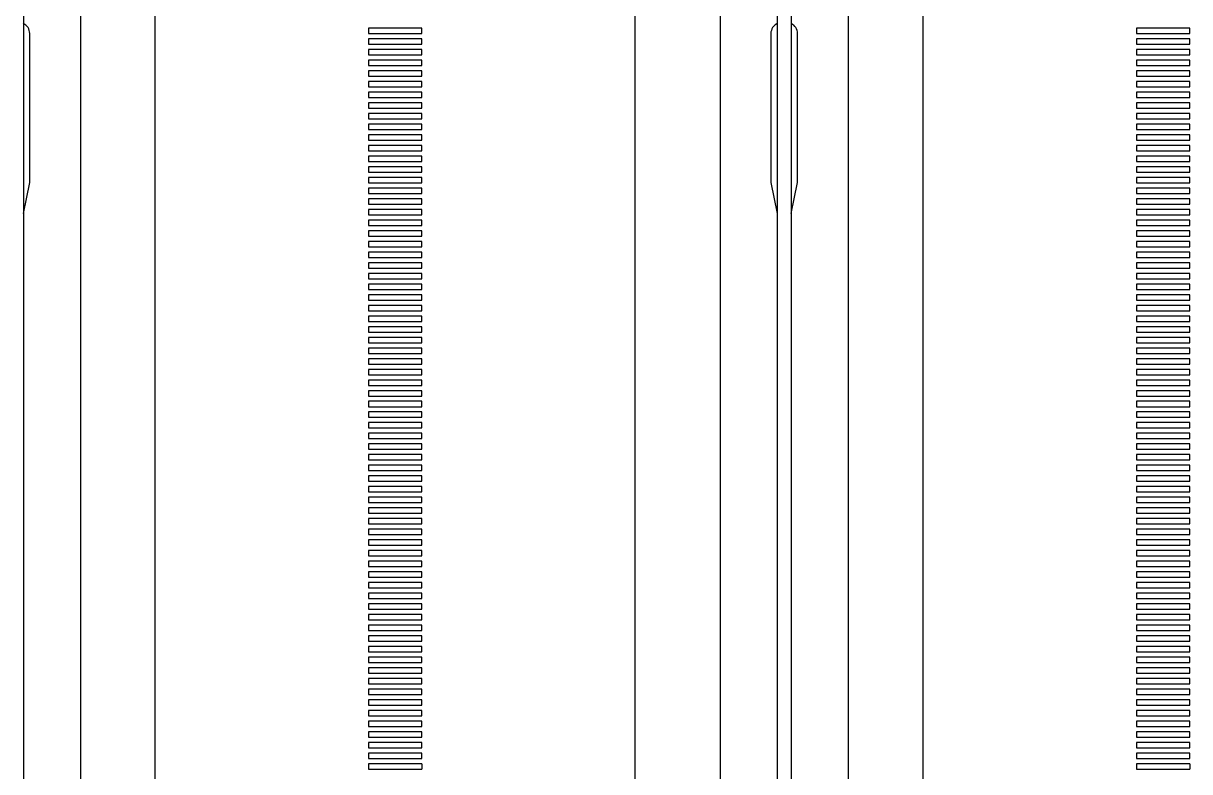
# Paper-space layout 'D' of a CAD drawing. Header units: inches. Extents: x 0 to 136, y 0 to 88.
# Drawn here: x 31.85 to 37.59, y 61.07 to 64.76 of the extents above; entities that cross this region are included whole.
import ezdxf

# ---------------------------------------------------------------- set-up
doc = ezdxf.new("R2010")
doc.units = ezdxf.units.IN
doc.header["$LTSCALE"] = 4
doc.header["$MEASUREMENT"] = 0

psp = doc.layouts.new('D')

# ---------------------------------------------------------------- linework, layer by layer
at = {"color": 7, "linetype": 'Continuous', "lineweight": 25}
for p, q in [((31.8497, 79.1984), (31.8497, 49.0147)), ((35.5614, 79.1984), (35.5614, 49.0147)), ((35.6292, 79.1984), (35.6292, 49.0147)), ((35.2816, 49.6971), (35.2816, 79.1459)), ((32.132, 49.6971), (32.132, 76.0511)), ((32.4994, 48.6199), (32.4994, 76.0247)), ((35.9115, 49.6971), (35.9115, 76.0511)), ((36.279, 48.6199), (36.279, 76.0247)), ((34.8616, 48.6199), (34.8616, 76.0048)), ((31.8814, 63.9753), (31.8814, 64.7102)), ((33.8118, 64.7353), (33.5493, 64.7353)), ((33.5493, 64.7353), (33.5493, 64.7091)), ((33.8118, 64.7353), (33.5493, 64.7353)), ((33.5493, 64.7091), (33.8118, 64.7091)), ((33.8118, 64.7091), (33.8118, 64.7353)), ((35.5297, 64.7102), (35.5297, 63.9753)), ((35.6609, 63.9753), (35.6609, 64.7102)), ((37.5913, 64.7353), (37.3288, 64.7353)), ((37.3288, 64.7353), (37.3288, 64.7091)), ((37.5913, 64.7353), (37.3288, 64.7353)), ((37.3288, 64.7091), (37.5913, 64.7091)), ((37.5913, 64.7091), (37.5913, 64.7353)), ((33.8118, 64.6828), (33.5493, 64.6828)), ((33.5493, 64.6828), (33.5493, 64.6566)), ((33.8118, 64.6828), (33.5493, 64.6828)), ((33.5493, 64.6566), (33.8118, 64.6566)), ((33.8118, 64.6566), (33.8118, 64.6828)), ((37.5913, 64.6828), (37.3288, 64.6828)), ((37.3288, 64.6828), (37.3288, 64.6566)), ((37.5913, 64.6828), (37.3288, 64.6828)), ((37.3288, 64.6566), (37.5913, 64.6566)), ((37.5913, 64.6566), (37.5913, 64.6828)), ((33.8118, 64.6304), (33.5493, 64.6304)), ((33.5493, 64.6304), (33.5493, 64.6041)), ((33.8118, 64.6304), (33.5493, 64.6304)), ((33.5493, 64.6041), (33.8118, 64.6041)), ((33.8118, 64.6041), (33.8118, 64.6304)), ((37.5913, 64.6304), (37.3288, 64.6304)), ((37.3288, 64.6304), (37.3288, 64.6041)), ((37.5913, 64.6304), (37.3288, 64.6304)), ((37.3288, 64.6041), (37.5913, 64.6041)), ((37.5913, 64.6041), (37.5913, 64.6304)), ((33.8118, 64.5779), (33.5493, 64.5779)), ((33.5493, 64.5779), (33.5493, 64.5516)), ((33.8118, 64.5779), (33.5493, 64.5779)), ((33.5493, 64.5516), (33.8118, 64.5516)), ((33.8118, 64.5516), (33.8118, 64.5779)), ((37.5913, 64.5779), (37.3288, 64.5779)), ((37.3288, 64.5779), (37.3288, 64.5516)), ((37.5913, 64.5779), (37.3288, 64.5779)), ((37.3288, 64.5516), (37.5913, 64.5516)), ((37.5913, 64.5516), (37.5913, 64.5779)), ((33.8118, 64.5254), (33.5493, 64.5254)), ((33.5493, 64.5254), (33.5493, 64.4991)), ((33.8118, 64.5254), (33.5493, 64.5254)), ((33.5493, 64.4991), (33.8118, 64.4991)), ((33.8118, 64.4991), (33.8118, 64.5254)), ((37.5913, 64.5254), (37.3288, 64.5254)), ((37.3288, 64.5254), (37.3288, 64.4991)), ((37.5913, 64.5254), (37.3288, 64.5254)), ((37.3288, 64.4991), (37.5913, 64.4991)), ((37.5913, 64.4991), (37.5913, 64.5254)), ((33.8118, 64.4729), (33.5493, 64.4729)), ((33.5493, 64.4729), (33.5493, 64.4466)), ((33.8118, 64.4729), (33.5493, 64.4729)), ((33.5493, 64.4466), (33.8118, 64.4466)), ((33.8118, 64.4466), (33.8118, 64.4729)), ((37.5913, 64.4729), (37.3288, 64.4729)), ((37.3288, 64.4729), (37.3288, 64.4466)), ((37.5913, 64.4729), (37.3288, 64.4729)), ((37.3288, 64.4466), (37.5913, 64.4466)), ((37.5913, 64.4466), (37.5913, 64.4729)), ((33.8118, 64.4204), (33.5493, 64.4204)), ((33.5493, 64.4204), (33.5493, 64.3941)), ((33.8118, 64.4204), (33.5493, 64.4204)), ((33.5493, 64.3941), (33.8118, 64.3941)), ((33.8118, 64.3679), (33.5493, 64.3679)), ((33.5493, 64.3679), (33.5493, 64.3416)), ((33.8118, 64.3679), (33.5493, 64.3679)), ((33.8118, 64.3941), (33.8118, 64.4204)), ((33.8118, 64.3416), (33.8118, 64.3679)), ((37.5913, 64.4204), (37.3288, 64.4204)), ((37.3288, 64.4204), (37.3288, 64.3941)), ((37.5913, 64.4204), (37.3288, 64.4204)), ((37.3288, 64.3941), (37.5913, 64.3941)), ((37.5913, 64.3679), (37.3288, 64.3679)), ((37.3288, 64.3679), (37.3288, 64.3416)), ((37.5913, 64.3679), (37.3288, 64.3679)), ((37.5913, 64.3941), (37.5913, 64.4204)), ((37.5913, 64.3416), (37.5913, 64.3679)), ((33.5493, 64.3416), (33.8118, 64.3416)), ((33.8118, 64.3154), (33.5493, 64.3154)), ((33.5493, 64.3154), (33.5493, 64.2891)), ((33.8118, 64.3154), (33.5493, 64.3154)), ((33.8118, 64.2891), (33.8118, 64.3154)), ((37.3288, 64.3416), (37.5913, 64.3416)), ((37.5913, 64.3154), (37.3288, 64.3154)), ((37.3288, 64.3154), (37.3288, 64.2891)), ((37.5913, 64.3154), (37.3288, 64.3154)), ((37.5913, 64.2891), (37.5913, 64.3154)), ((33.5493, 64.2891), (33.8118, 64.2891)), ((33.8118, 64.2629), (33.5493, 64.2629)), ((33.5493, 64.2629), (33.5493, 64.2367)), ((33.8118, 64.2629), (33.5493, 64.2629)), ((33.8118, 64.2367), (33.8118, 64.2629)), ((37.3288, 64.2891), (37.5913, 64.2891)), ((37.5913, 64.2629), (37.3288, 64.2629)), ((37.3288, 64.2629), (37.3288, 64.2367)), ((37.5913, 64.2629), (37.3288, 64.2629)), ((37.5913, 64.2367), (37.5913, 64.2629)), ((33.5493, 64.2367), (33.8118, 64.2367)), ((33.8118, 64.2104), (33.5493, 64.2104)), ((33.5493, 64.2104), (33.5493, 64.1842)), ((33.8118, 64.2104), (33.5493, 64.2104)), ((33.8118, 64.1842), (33.8118, 64.2104)), ((37.3288, 64.2367), (37.5913, 64.2367)), ((37.5913, 64.2104), (37.3288, 64.2104)), ((37.3288, 64.2104), (37.3288, 64.1842)), ((37.5913, 64.2104), (37.3288, 64.2104)), ((37.5913, 64.1842), (37.5913, 64.2104)), ((33.5493, 64.1842), (33.8118, 64.1842)), ((33.8118, 64.1579), (33.5493, 64.1579)), ((33.5493, 64.1579), (33.5493, 64.1317)), ((33.8118, 64.1579), (33.5493, 64.1579)), ((33.8118, 64.1317), (33.8118, 64.1579)), ((37.3288, 64.1842), (37.5913, 64.1842)), ((37.5913, 64.1579), (37.3288, 64.1579)), ((37.3288, 64.1579), (37.3288, 64.1317)), ((37.5913, 64.1579), (37.3288, 64.1579)), ((37.5913, 64.1317), (37.5913, 64.1579)), ((33.5493, 64.1317), (33.8118, 64.1317)), ((33.8118, 64.1054), (33.5493, 64.1054)), ((33.5493, 64.1054), (33.5493, 64.0792)), ((33.8118, 64.1054), (33.5493, 64.1054)), ((33.5493, 64.0792), (33.8118, 64.0792)), ((33.8118, 64.0792), (33.8118, 64.1054)), ((37.3288, 64.1317), (37.5913, 64.1317)), ((37.5913, 64.1054), (37.3288, 64.1054)), ((37.3288, 64.1054), (37.3288, 64.0792)), ((37.5913, 64.1054), (37.3288, 64.1054)), ((37.3288, 64.0792), (37.5913, 64.0792)), ((37.5913, 64.0792), (37.5913, 64.1054)), ((33.8118, 64.0529), (33.5493, 64.0529)), ((33.5493, 64.0529), (33.5493, 64.0267)), ((33.8118, 64.0529), (33.5493, 64.0529)), ((33.5493, 64.0267), (33.8118, 64.0267)), ((33.8118, 64.0267), (33.8118, 64.0529)), ((37.5913, 64.0529), (37.3288, 64.0529)), ((37.3288, 64.0529), (37.3288, 64.0267)), ((37.5913, 64.0529), (37.3288, 64.0529)), ((37.3288, 64.0267), (37.5913, 64.0267)), ((37.5913, 64.0267), (37.5913, 64.0529)), ((31.8497, 63.823), (31.8814, 63.9753)), ((33.8118, 64.0004), (33.5493, 64.0004)), ((33.5493, 64.0004), (33.5493, 63.9742)), ((33.8118, 64.0004), (33.5493, 64.0004)), ((33.5493, 63.9742), (33.8118, 63.9742)), ((33.8118, 63.9742), (33.8118, 64.0004)), ((35.5297, 63.9753), (35.5614, 63.823)), ((35.6292, 63.823), (35.6609, 63.9753)), ((37.5913, 64.0004), (37.3288, 64.0004)), ((37.3288, 64.0004), (37.3288, 63.9742)), ((37.5913, 64.0004), (37.3288, 64.0004)), ((37.3288, 63.9742), (37.5913, 63.9742)), ((37.5913, 63.9742), (37.5913, 64.0004)), ((33.8118, 63.9479), (33.5493, 63.9479)), ((33.5493, 63.9479), (33.5493, 63.9217)), ((33.8118, 63.9479), (33.5493, 63.9479)), ((33.5493, 63.9217), (33.8118, 63.9217)), ((33.8118, 63.9217), (33.8118, 63.9479)), ((37.5913, 63.9479), (37.3288, 63.9479)), ((37.3288, 63.9479), (37.3288, 63.9217)), ((37.5913, 63.9479), (37.3288, 63.9479)), ((37.3288, 63.9217), (37.5913, 63.9217)), ((37.5913, 63.9217), (37.5913, 63.9479)), ((33.8118, 63.8954), (33.5493, 63.8954)), ((33.5493, 63.8954), (33.5493, 63.8692)), ((33.8118, 63.8954), (33.5493, 63.8954)), ((33.5493, 63.8692), (33.8118, 63.8692)), ((33.8118, 63.8692), (33.8118, 63.8954)), ((37.5913, 63.8954), (37.3288, 63.8954)), ((37.3288, 63.8954), (37.3288, 63.8692)), ((37.5913, 63.8954), (37.3288, 63.8954)), ((37.3288, 63.8692), (37.5913, 63.8692)), ((37.5913, 63.8692), (37.5913, 63.8954)), ((33.8118, 63.843), (33.5493, 63.843)), ((33.5493, 63.843), (33.5493, 63.8167)), ((33.8118, 63.843), (33.5493, 63.843)), ((33.5493, 63.8167), (33.8118, 63.8167)), ((33.8118, 63.7905), (33.5493, 63.7905)), ((33.5493, 63.7905), (33.5493, 63.7642)), ((33.8118, 63.7905), (33.5493, 63.7905)), ((33.8118, 63.8167), (33.8118, 63.843)), ((33.8118, 63.7642), (33.8118, 63.7905)), ((37.5913, 63.843), (37.3288, 63.843)), ((37.3288, 63.843), (37.3288, 63.8167)), ((37.5913, 63.843), (37.3288, 63.843)), ((37.3288, 63.8167), (37.5913, 63.8167)), ((37.5913, 63.7905), (37.3288, 63.7905)), ((37.3288, 63.7905), (37.3288, 63.7642)), ((37.5913, 63.7905), (37.3288, 63.7905)), ((37.5913, 63.8167), (37.5913, 63.843)), ((37.5913, 63.7642), (37.5913, 63.7905)), ((33.5493, 63.7642), (33.8118, 63.7642)), ((33.8118, 63.738), (33.5493, 63.738)), ((33.5493, 63.738), (33.5493, 63.7117)), ((33.8118, 63.738), (33.5493, 63.738)), ((33.8118, 63.7117), (33.8118, 63.738)), ((37.3288, 63.7642), (37.5913, 63.7642)), ((37.5913, 63.738), (37.3288, 63.738)), ((37.3288, 63.738), (37.3288, 63.7117)), ((37.5913, 63.738), (37.3288, 63.738)), ((37.5913, 63.7117), (37.5913, 63.738)), ((33.5493, 63.7117), (33.8118, 63.7117)), ((33.8118, 63.6855), (33.5493, 63.6855)), ((33.5493, 63.6855), (33.5493, 63.6592)), ((33.8118, 63.6855), (33.5493, 63.6855)), ((33.8118, 63.6592), (33.8118, 63.6855)), ((37.3288, 63.7117), (37.5913, 63.7117)), ((37.5913, 63.6855), (37.3288, 63.6855)), ((37.3288, 63.6855), (37.3288, 63.6592)), ((37.5913, 63.6855), (37.3288, 63.6855)), ((37.5913, 63.6592), (37.5913, 63.6855)), ((33.5493, 63.6592), (33.8118, 63.6592)), ((33.8118, 63.633), (33.5493, 63.633)), ((33.5493, 63.633), (33.5493, 63.6067)), ((33.8118, 63.633), (33.5493, 63.633)), ((33.8118, 63.6067), (33.8118, 63.633)), ((37.3288, 63.6592), (37.5913, 63.6592)), ((37.5913, 63.633), (37.3288, 63.633)), ((37.3288, 63.633), (37.3288, 63.6067)), ((37.5913, 63.633), (37.3288, 63.633)), ((37.5913, 63.6067), (37.5913, 63.633)), ((33.5493, 63.6067), (33.8118, 63.6067)), ((33.8118, 63.5805), (33.5493, 63.5805)), ((33.5493, 63.5805), (33.5493, 63.5542)), ((33.8118, 63.5805), (33.5493, 63.5805)), ((33.8118, 63.5542), (33.8118, 63.5805)), ((37.3288, 63.6067), (37.5913, 63.6067)), ((37.5913, 63.5805), (37.3288, 63.5805)), ((37.3288, 63.5805), (37.3288, 63.5542)), ((37.5913, 63.5805), (37.3288, 63.5805)), ((37.5913, 63.5542), (37.5913, 63.5805)), ((33.5493, 63.5542), (33.8118, 63.5542)), ((33.8118, 63.528), (33.5493, 63.528)), ((33.5493, 63.528), (33.5493, 63.5017)), ((33.8118, 63.528), (33.5493, 63.528)), ((33.8118, 63.5017), (33.8118, 63.528)), ((37.3288, 63.5542), (37.5913, 63.5542)), ((37.5913, 63.528), (37.3288, 63.528)), ((37.3288, 63.528), (37.3288, 63.5017)), ((37.5913, 63.528), (37.3288, 63.528)), ((37.5913, 63.5017), (37.5913, 63.528)), ((33.5493, 63.5017), (33.8118, 63.5017)), ((33.8118, 63.4755), (33.5493, 63.4755)), ((33.5493, 63.4755), (33.5493, 63.4492)), ((33.8118, 63.4755), (33.5493, 63.4755)), ((33.5493, 63.4492), (33.8118, 63.4492)), ((33.8118, 63.4492), (33.8118, 63.4755)), ((37.3288, 63.5017), (37.5913, 63.5017)), ((37.5913, 63.4755), (37.3288, 63.4755)), ((37.3288, 63.4755), (37.3288, 63.4492)), ((37.5913, 63.4755), (37.3288, 63.4755)), ((37.3288, 63.4492), (37.5913, 63.4492)), ((37.5913, 63.4492), (37.5913, 63.4755)), ((33.8118, 63.423), (33.5493, 63.423)), ((33.5493, 63.423), (33.5493, 63.3968)), ((33.8118, 63.423), (33.5493, 63.423)), ((33.5493, 63.3968), (33.8118, 63.3968)), ((33.8118, 63.3968), (33.8118, 63.423)), ((37.5913, 63.423), (37.3288, 63.423)), ((37.3288, 63.423), (37.3288, 63.3968)), ((37.5913, 63.423), (37.3288, 63.423)), ((37.3288, 63.3968), (37.5913, 63.3968)), ((37.5913, 63.3968), (37.5913, 63.423)), ((33.8118, 63.3705), (33.5493, 63.3705)), ((33.5493, 63.3705), (33.5493, 63.3443)), ((33.8118, 63.3705), (33.5493, 63.3705)), ((33.5493, 63.3443), (33.8118, 63.3443)), ((33.8118, 63.3443), (33.8118, 63.3705)), ((37.5913, 63.3705), (37.3288, 63.3705)), ((37.3288, 63.3705), (37.3288, 63.3443)), ((37.5913, 63.3705), (37.3288, 63.3705)), ((37.3288, 63.3443), (37.5913, 63.3443)), ((37.5913, 63.3443), (37.5913, 63.3705)), ((33.8118, 63.318), (33.5493, 63.318)), ((33.5493, 63.318), (33.5493, 63.2918)), ((33.8118, 63.318), (33.5493, 63.318)), ((33.5493, 63.2918), (33.8118, 63.2918)), ((33.8118, 63.2918), (33.8118, 63.318)), ((37.5913, 63.318), (37.3288, 63.318)), ((37.3288, 63.318), (37.3288, 63.2918)), ((37.5913, 63.318), (37.3288, 63.318)), ((37.3288, 63.2918), (37.5913, 63.2918)), ((37.5913, 63.2918), (37.5913, 63.318)), ((33.8118, 63.2655), (33.5493, 63.2655)), ((33.5493, 63.2655), (33.5493, 63.2393)), ((33.8118, 63.2655), (33.5493, 63.2655)), ((33.5493, 63.2393), (33.8118, 63.2393)), ((33.8118, 63.2393), (33.8118, 63.2655)), ((37.5913, 63.2655), (37.3288, 63.2655)), ((37.3288, 63.2655), (37.3288, 63.2393)), ((37.5913, 63.2655), (37.3288, 63.2655)), ((37.3288, 63.2393), (37.5913, 63.2393)), ((37.5913, 63.2393), (37.5913, 63.2655)), ((33.8118, 63.213), (33.5493, 63.213)), ((33.5493, 63.213), (33.5493, 63.1868)), ((33.8118, 63.213), (33.5493, 63.213)), ((33.5493, 63.1868), (33.8118, 63.1868)), ((33.8118, 63.1605), (33.5493, 63.1605)), ((33.5493, 63.1605), (33.5493, 63.1343)), ((33.8118, 63.1605), (33.5493, 63.1605)), ((33.8118, 63.1868), (33.8118, 63.213)), ((33.8118, 63.1343), (33.8118, 63.1605)), ((37.5913, 63.213), (37.3288, 63.213)), ((37.3288, 63.213), (37.3288, 63.1868)), ((37.5913, 63.213), (37.3288, 63.213)), ((37.3288, 63.1868), (37.5913, 63.1868)), ((37.5913, 63.1605), (37.3288, 63.1605)), ((37.3288, 63.1605), (37.3288, 63.1343)), ((37.5913, 63.1605), (37.3288, 63.1605)), ((37.5913, 63.1868), (37.5913, 63.213)), ((37.5913, 63.1343), (37.5913, 63.1605)), ((33.5493, 63.1343), (33.8118, 63.1343)), ((33.8118, 63.108), (33.5493, 63.108)), ((33.5493, 63.108), (33.5493, 63.0818)), ((33.8118, 63.108), (33.5493, 63.108)), ((33.8118, 63.0818), (33.8118, 63.108)), ((37.3288, 63.1343), (37.5913, 63.1343)), ((37.5913, 63.108), (37.3288, 63.108)), ((37.3288, 63.108), (37.3288, 63.0818)), ((37.5913, 63.108), (37.3288, 63.108)), ((37.5913, 63.0818), (37.5913, 63.108)), ((33.5493, 63.0818), (33.8118, 63.0818)), ((33.8118, 63.0555), (33.5493, 63.0555)), ((33.5493, 63.0555), (33.5493, 63.0293)), ((33.8118, 63.0555), (33.5493, 63.0555)), ((33.8118, 63.0293), (33.8118, 63.0555)), ((37.3288, 63.0818), (37.5913, 63.0818)), ((37.5913, 63.0555), (37.3288, 63.0555)), ((37.3288, 63.0555), (37.3288, 63.0293)), ((37.5913, 63.0555), (37.3288, 63.0555)), ((37.5913, 63.0293), (37.5913, 63.0555)), ((33.5493, 63.0293), (33.8118, 63.0293)), ((33.8118, 63.0031), (33.5493, 63.0031)), ((33.5493, 63.0031), (33.5493, 62.9768)), ((33.8118, 63.0031), (33.5493, 63.0031)), ((33.8118, 62.9768), (33.8118, 63.0031)), ((37.3288, 63.0293), (37.5913, 63.0293)), ((37.5913, 63.0031), (37.3288, 63.0031)), ((37.3288, 63.0031), (37.3288, 62.9768)), ((37.5913, 63.0031), (37.3288, 63.0031)), ((37.5913, 62.9768), (37.5913, 63.0031)), ((33.5493, 62.9768), (33.8118, 62.9768)), ((33.8118, 62.9506), (33.5493, 62.9506)), ((33.5493, 62.9506), (33.5493, 62.9243)), ((33.8118, 62.9506), (33.5493, 62.9506)), ((33.8118, 62.9243), (33.8118, 62.9506)), ((37.3288, 62.9768), (37.5913, 62.9768)), ((37.5913, 62.9506), (37.3288, 62.9506)), ((37.3288, 62.9506), (37.3288, 62.9243)), ((37.5913, 62.9506), (37.3288, 62.9506)), ((37.5913, 62.9243), (37.5913, 62.9506)), ((33.5493, 62.9243), (33.8118, 62.9243)), ((33.8118, 62.8981), (33.5493, 62.8981)), ((33.5493, 62.8981), (33.5493, 62.8718)), ((33.8118, 62.8981), (33.5493, 62.8981)), ((33.5493, 62.8718), (33.8118, 62.8718)), ((33.8118, 62.8718), (33.8118, 62.8981)), ((37.3288, 62.9243), (37.5913, 62.9243)), ((37.5913, 62.8981), (37.3288, 62.8981)), ((37.3288, 62.8981), (37.3288, 62.8718)), ((37.5913, 62.8981), (37.3288, 62.8981)), ((37.3288, 62.8718), (37.5913, 62.8718)), ((37.5913, 62.8718), (37.5913, 62.8981)), ((33.8118, 62.8456), (33.5493, 62.8456)), ((33.5493, 62.8456), (33.5493, 62.8193)), ((33.8118, 62.8456), (33.5493, 62.8456)), ((33.5493, 62.8193), (33.8118, 62.8193)), ((33.8118, 62.8193), (33.8118, 62.8456)), ((37.5913, 62.8456), (37.3288, 62.8456)), ((37.3288, 62.8456), (37.3288, 62.8193)), ((37.5913, 62.8456), (37.3288, 62.8456)), ((37.3288, 62.8193), (37.5913, 62.8193)), ((37.5913, 62.8193), (37.5913, 62.8456)), ((33.8118, 62.7931), (33.5493, 62.7931)), ((33.5493, 62.7931), (33.5493, 62.7668)), ((33.8118, 62.7931), (33.5493, 62.7931)), ((33.5493, 62.7668), (33.8118, 62.7668)), ((33.8118, 62.7668), (33.8118, 62.7931)), ((37.5913, 62.7931), (37.3288, 62.7931)), ((37.3288, 62.7931), (37.3288, 62.7668)), ((37.5913, 62.7931), (37.3288, 62.7931)), ((37.3288, 62.7668), (37.5913, 62.7668)), ((37.5913, 62.7668), (37.5913, 62.7931)), ((33.8118, 62.7406), (33.5493, 62.7406)), ((33.5493, 62.7406), (33.5493, 62.7143)), ((33.8118, 62.7406), (33.5493, 62.7406)), ((33.5493, 62.7143), (33.8118, 62.7143)), ((33.8118, 62.7143), (33.8118, 62.7406)), ((37.5913, 62.7406), (37.3288, 62.7406)), ((37.3288, 62.7406), (37.3288, 62.7143)), ((37.5913, 62.7406), (37.3288, 62.7406)), ((37.3288, 62.7143), (37.5913, 62.7143)), ((37.5913, 62.7143), (37.5913, 62.7406)), ((33.8118, 62.6881), (33.5493, 62.6881)), ((33.5493, 62.6881), (33.5493, 62.6618)), ((33.8118, 62.6881), (33.5493, 62.6881)), ((33.5493, 62.6618), (33.8118, 62.6618)), ((33.8118, 62.6618), (33.8118, 62.6881)), ((37.5913, 62.6881), (37.3288, 62.6881)), ((37.3288, 62.6881), (37.3288, 62.6618)), ((37.5913, 62.6881), (37.3288, 62.6881)), ((37.3288, 62.6618), (37.5913, 62.6618)), ((37.5913, 62.6618), (37.5913, 62.6881)), ((33.8118, 62.6356), (33.5493, 62.6356)), ((33.5493, 62.6356), (33.5493, 62.6094)), ((33.8118, 62.6356), (33.5493, 62.6356)), ((33.5493, 62.6094), (33.8118, 62.6094)), ((33.8118, 62.6094), (33.8118, 62.6356)), ((37.5913, 62.6356), (37.3288, 62.6356)), ((37.3288, 62.6356), (37.3288, 62.6094)), ((37.5913, 62.6356), (37.3288, 62.6356)), ((37.3288, 62.6094), (37.5913, 62.6094)), ((37.5913, 62.6094), (37.5913, 62.6356)), ((33.8118, 62.5831), (33.5493, 62.5831)), ((33.5493, 62.5831), (33.5493, 62.5569)), ((33.8118, 62.5831), (33.5493, 62.5831)), ((33.5493, 62.5569), (33.8118, 62.5569)), ((33.8118, 62.5306), (33.5493, 62.5306)), ((33.5493, 62.5306), (33.5493, 62.5044)), ((33.8118, 62.5306), (33.5493, 62.5306)), ((33.8118, 62.5569), (33.8118, 62.5831)), ((33.8118, 62.5044), (33.8118, 62.5306)), ((37.5913, 62.5831), (37.3288, 62.5831)), ((37.3288, 62.5831), (37.3288, 62.5569)), ((37.5913, 62.5831), (37.3288, 62.5831)), ((37.3288, 62.5569), (37.5913, 62.5569)), ((37.5913, 62.5306), (37.3288, 62.5306)), ((37.3288, 62.5306), (37.3288, 62.5044)), ((37.5913, 62.5306), (37.3288, 62.5306)), ((37.5913, 62.5569), (37.5913, 62.5831)), ((37.5913, 62.5044), (37.5913, 62.5306)), ((33.5493, 62.5044), (33.8118, 62.5044)), ((33.8118, 62.4781), (33.5493, 62.4781)), ((33.5493, 62.4781), (33.5493, 62.4519)), ((33.8118, 62.4781), (33.5493, 62.4781)), ((33.8118, 62.4519), (33.8118, 62.4781)), ((37.3288, 62.5044), (37.5913, 62.5044)), ((37.5913, 62.4781), (37.3288, 62.4781)), ((37.3288, 62.4781), (37.3288, 62.4519)), ((37.5913, 62.4781), (37.3288, 62.4781)), ((37.5913, 62.4519), (37.5913, 62.4781)), ((33.5493, 62.4519), (33.8118, 62.4519)), ((33.8118, 62.4256), (33.5493, 62.4256)), ((33.5493, 62.4256), (33.5493, 62.3994)), ((33.8118, 62.4256), (33.5493, 62.4256)), ((33.8118, 62.3994), (33.8118, 62.4256)), ((37.3288, 62.4519), (37.5913, 62.4519)), ((37.5913, 62.4256), (37.3288, 62.4256)), ((37.3288, 62.4256), (37.3288, 62.3994)), ((37.5913, 62.4256), (37.3288, 62.4256)), ((37.5913, 62.3994), (37.5913, 62.4256)), ((33.5493, 62.3994), (33.8118, 62.3994)), ((33.8118, 62.3731), (33.5493, 62.3731)), ((33.5493, 62.3731), (33.5493, 62.3469)), ((33.8118, 62.3731), (33.5493, 62.3731)), ((33.8118, 62.3469), (33.8118, 62.3731)), ((37.3288, 62.3994), (37.5913, 62.3994)), ((37.5913, 62.3731), (37.3288, 62.3731)), ((37.3288, 62.3731), (37.3288, 62.3469)), ((37.5913, 62.3731), (37.3288, 62.3731)), ((37.5913, 62.3469), (37.5913, 62.3731)), ((33.5493, 62.3469), (33.8118, 62.3469)), ((33.8118, 62.3206), (33.5493, 62.3206)), ((33.5493, 62.3206), (33.5493, 62.2944)), ((33.8118, 62.3206), (33.5493, 62.3206)), ((33.8118, 62.2944), (33.8118, 62.3206)), ((37.3288, 62.3469), (37.5913, 62.3469)), ((37.5913, 62.3206), (37.3288, 62.3206)), ((37.3288, 62.3206), (37.3288, 62.2944)), ((37.5913, 62.3206), (37.3288, 62.3206)), ((37.5913, 62.2944), (37.5913, 62.3206)), ((33.5493, 62.2944), (33.8118, 62.2944)), ((33.8118, 62.2681), (33.5493, 62.2681)), ((33.5493, 62.2681), (33.5493, 62.2419)), ((33.8118, 62.2681), (33.5493, 62.2681)), ((33.5493, 62.2419), (33.8118, 62.2419)), ((33.8118, 62.2419), (33.8118, 62.2681)), ((37.3288, 62.2944), (37.5913, 62.2944)), ((37.5913, 62.2681), (37.3288, 62.2681)), ((37.3288, 62.2681), (37.3288, 62.2419)), ((37.5913, 62.2681), (37.3288, 62.2681)), ((37.3288, 62.2419), (37.5913, 62.2419)), ((37.5913, 62.2419), (37.5913, 62.2681)), ((33.8118, 62.2157), (33.5493, 62.2157)), ((33.5493, 62.2157), (33.5493, 62.1894)), ((33.8118, 62.2157), (33.5493, 62.2157)), ((33.5493, 62.1894), (33.8118, 62.1894)), ((33.8118, 62.1894), (33.8118, 62.2157)), ((37.5913, 62.2157), (37.3288, 62.2157)), ((37.3288, 62.2157), (37.3288, 62.1894)), ((37.5913, 62.2157), (37.3288, 62.2157)), ((37.3288, 62.1894), (37.5913, 62.1894)), ((37.5913, 62.1894), (37.5913, 62.2157)), ((33.8118, 62.1632), (33.5493, 62.1632)), ((33.5493, 62.1632), (33.5493, 62.1369)), ((33.8118, 62.1632), (33.5493, 62.1632)), ((33.5493, 62.1369), (33.8118, 62.1369)), ((33.8118, 62.1369), (33.8118, 62.1632)), ((37.5913, 62.1632), (37.3288, 62.1632)), ((37.3288, 62.1632), (37.3288, 62.1369)), ((37.5913, 62.1632), (37.3288, 62.1632)), ((37.3288, 62.1369), (37.5913, 62.1369)), ((37.5913, 62.1369), (37.5913, 62.1632)), ((33.8118, 62.1107), (33.5493, 62.1107)), ((33.5493, 62.1107), (33.5493, 62.0844)), ((33.8118, 62.1107), (33.5493, 62.1107)), ((33.5493, 62.0844), (33.8118, 62.0844)), ((33.8118, 62.0844), (33.8118, 62.1107)), ((37.5913, 62.1107), (37.3288, 62.1107)), ((37.3288, 62.1107), (37.3288, 62.0844)), ((37.5913, 62.1107), (37.3288, 62.1107)), ((37.3288, 62.0844), (37.5913, 62.0844)), ((37.5913, 62.0844), (37.5913, 62.1107)), ((33.8118, 62.0582), (33.5493, 62.0582)), ((33.5493, 62.0582), (33.5493, 62.0319)), ((33.8118, 62.0582), (33.5493, 62.0582)), ((33.5493, 62.0319), (33.8118, 62.0319)), ((33.8118, 62.0319), (33.8118, 62.0582)), ((37.5913, 62.0582), (37.3288, 62.0582)), ((37.3288, 62.0582), (37.3288, 62.0319)), ((37.5913, 62.0582), (37.3288, 62.0582)), ((37.3288, 62.0319), (37.5913, 62.0319)), ((37.5913, 62.0319), (37.5913, 62.0582)), ((33.8118, 62.0057), (33.5493, 62.0057)), ((33.5493, 62.0057), (33.5493, 61.9794)), ((33.8118, 62.0057), (33.5493, 62.0057)), ((33.5493, 61.9794), (33.8118, 61.9794)), ((33.8118, 61.9532), (33.5493, 61.9532)), ((33.5493, 61.9532), (33.5493, 61.9269)), ((33.8118, 61.9532), (33.5493, 61.9532)), ((33.8118, 61.9794), (33.8118, 62.0057)), ((33.8118, 61.9269), (33.8118, 61.9532)), ((37.5913, 62.0057), (37.3288, 62.0057)), ((37.3288, 62.0057), (37.3288, 61.9794)), ((37.5913, 62.0057), (37.3288, 62.0057)), ((37.3288, 61.9794), (37.5913, 61.9794)), ((37.5913, 61.9532), (37.3288, 61.9532)), ((37.3288, 61.9532), (37.3288, 61.9269)), ((37.5913, 61.9532), (37.3288, 61.9532)), ((37.5913, 61.9794), (37.5913, 62.0057)), ((37.5913, 61.9269), (37.5913, 61.9532)), ((33.5493, 61.9269), (33.8118, 61.9269)), ((33.8118, 61.9007), (33.5493, 61.9007)), ((33.5493, 61.9007), (33.5493, 61.8744)), ((33.8118, 61.9007), (33.5493, 61.9007)), ((33.8118, 61.8744), (33.8118, 61.9007)), ((37.3288, 61.9269), (37.5913, 61.9269)), ((37.5913, 61.9007), (37.3288, 61.9007)), ((37.3288, 61.9007), (37.3288, 61.8744)), ((37.5913, 61.9007), (37.3288, 61.9007)), ((37.5913, 61.8744), (37.5913, 61.9007)), ((33.5493, 61.8744), (33.8118, 61.8744)), ((33.8118, 61.8482), (33.5493, 61.8482)), ((33.5493, 61.8482), (33.5493, 61.822)), ((33.8118, 61.8482), (33.5493, 61.8482)), ((33.8118, 61.822), (33.8118, 61.8482)), ((37.3288, 61.8744), (37.5913, 61.8744)), ((37.5913, 61.8482), (37.3288, 61.8482)), ((37.3288, 61.8482), (37.3288, 61.822)), ((37.5913, 61.8482), (37.3288, 61.8482)), ((37.5913, 61.822), (37.5913, 61.8482)), ((33.5493, 61.822), (33.8118, 61.822)), ((33.8118, 61.7957), (33.5493, 61.7957)), ((33.5493, 61.7957), (33.5493, 61.7695)), ((33.8118, 61.7957), (33.5493, 61.7957)), ((33.8118, 61.7695), (33.8118, 61.7957)), ((37.3288, 61.822), (37.5913, 61.822)), ((37.5913, 61.7957), (37.3288, 61.7957)), ((37.3288, 61.7957), (37.3288, 61.7695)), ((37.5913, 61.7957), (37.3288, 61.7957)), ((37.5913, 61.7695), (37.5913, 61.7957)), ((33.5493, 61.7695), (33.8118, 61.7695)), ((33.8118, 61.7432), (33.5493, 61.7432)), ((33.5493, 61.7432), (33.5493, 61.717)), ((33.8118, 61.7432), (33.5493, 61.7432)), ((33.8118, 61.717), (33.8118, 61.7432)), ((37.3288, 61.7695), (37.5913, 61.7695)), ((37.5913, 61.7432), (37.3288, 61.7432)), ((37.3288, 61.7432), (37.3288, 61.717)), ((37.5913, 61.7432), (37.3288, 61.7432)), ((37.5913, 61.717), (37.5913, 61.7432)), ((33.5493, 61.717), (33.8118, 61.717)), ((33.8118, 61.6907), (33.5493, 61.6907)), ((33.5493, 61.6907), (33.5493, 61.6645)), ((33.8118, 61.6907), (33.5493, 61.6907)), ((33.8118, 61.6645), (33.8118, 61.6907)), ((37.3288, 61.717), (37.5913, 61.717)), ((37.5913, 61.6907), (37.3288, 61.6907)), ((37.3288, 61.6907), (37.3288, 61.6645)), ((37.5913, 61.6907), (37.3288, 61.6907)), ((37.5913, 61.6645), (37.5913, 61.6907)), ((33.5493, 61.6645), (33.8118, 61.6645)), ((33.8118, 61.6382), (33.5493, 61.6382)), ((33.5493, 61.6382), (33.5493, 61.612)), ((33.8118, 61.6382), (33.5493, 61.6382)), ((33.5493, 61.612), (33.8118, 61.612)), ((33.8118, 61.612), (33.8118, 61.6382)), ((37.3288, 61.6645), (37.5913, 61.6645)), ((37.5913, 61.6382), (37.3288, 61.6382)), ((37.3288, 61.6382), (37.3288, 61.612)), ((37.5913, 61.6382), (37.3288, 61.6382)), ((37.3288, 61.612), (37.5913, 61.612)), ((37.5913, 61.612), (37.5913, 61.6382)), ((33.8118, 61.5857), (33.5493, 61.5857)), ((33.5493, 61.5857), (33.5493, 61.5595)), ((33.8118, 61.5857), (33.5493, 61.5857)), ((33.5493, 61.5595), (33.8118, 61.5595)), ((33.8118, 61.5595), (33.8118, 61.5857)), ((37.5913, 61.5857), (37.3288, 61.5857)), ((37.3288, 61.5857), (37.3288, 61.5595)), ((37.5913, 61.5857), (37.3288, 61.5857)), ((37.3288, 61.5595), (37.5913, 61.5595)), ((37.5913, 61.5595), (37.5913, 61.5857)), ((33.8118, 61.5332), (33.5493, 61.5332)), ((33.5493, 61.5332), (33.5493, 61.507)), ((33.8118, 61.5332), (33.5493, 61.5332)), ((33.5493, 61.507), (33.8118, 61.507)), ((33.8118, 61.507), (33.8118, 61.5332)), ((37.5913, 61.5332), (37.3288, 61.5332)), ((37.3288, 61.5332), (37.3288, 61.507)), ((37.5913, 61.5332), (37.3288, 61.5332)), ((37.3288, 61.507), (37.5913, 61.507)), ((37.5913, 61.507), (37.5913, 61.5332)), ((33.8118, 61.4807), (33.5493, 61.4807)), ((33.5493, 61.4807), (33.5493, 61.4545)), ((33.8118, 61.4807), (33.5493, 61.4807)), ((33.5493, 61.4545), (33.8118, 61.4545)), ((33.8118, 61.4545), (33.8118, 61.4807)), ((37.5913, 61.4807), (37.3288, 61.4807)), ((37.3288, 61.4807), (37.3288, 61.4545)), ((37.5913, 61.4807), (37.3288, 61.4807)), ((37.3288, 61.4545), (37.5913, 61.4545)), ((37.5913, 61.4545), (37.5913, 61.4807)), ((33.8118, 61.4283), (33.5493, 61.4283)), ((33.5493, 61.4283), (33.5493, 61.402)), ((33.8118, 61.4283), (33.5493, 61.4283)), ((33.5493, 61.402), (33.8118, 61.402)), ((33.8118, 61.402), (33.8118, 61.4283)), ((37.5913, 61.4283), (37.3288, 61.4283)), ((37.3288, 61.4283), (37.3288, 61.402)), ((37.5913, 61.4283), (37.3288, 61.4283)), ((37.3288, 61.402), (37.5913, 61.402)), ((37.5913, 61.402), (37.5913, 61.4283)), ((33.8118, 61.3758), (33.5493, 61.3758)), ((33.5493, 61.3758), (33.5493, 61.3495)), ((33.8118, 61.3758), (33.5493, 61.3758)), ((33.5493, 61.3495), (33.8118, 61.3495)), ((33.8118, 61.3233), (33.5493, 61.3233)), ((33.5493, 61.3233), (33.5493, 61.297)), ((33.8118, 61.3233), (33.5493, 61.3233)), ((33.8118, 61.3495), (33.8118, 61.3758)), ((33.8118, 61.297), (33.8118, 61.3233)), ((37.5913, 61.3758), (37.3288, 61.3758)), ((37.3288, 61.3758), (37.3288, 61.3495)), ((37.5913, 61.3758), (37.3288, 61.3758)), ((37.3288, 61.3495), (37.5913, 61.3495)), ((37.5913, 61.3233), (37.3288, 61.3233)), ((37.3288, 61.3233), (37.3288, 61.297)), ((37.5913, 61.3233), (37.3288, 61.3233)), ((37.5913, 61.3495), (37.5913, 61.3758)), ((37.5913, 61.297), (37.5913, 61.3233)), ((33.5493, 61.297), (33.8118, 61.297)), ((33.8118, 61.2708), (33.5493, 61.2708)), ((33.5493, 61.2708), (33.5493, 61.2445)), ((33.8118, 61.2708), (33.5493, 61.2708)), ((33.8118, 61.2445), (33.8118, 61.2708)), ((37.3288, 61.297), (37.5913, 61.297)), ((37.5913, 61.2708), (37.3288, 61.2708)), ((37.3288, 61.2708), (37.3288, 61.2445)), ((37.5913, 61.2708), (37.3288, 61.2708)), ((37.5913, 61.2445), (37.5913, 61.2708)), ((33.5493, 61.2445), (33.8118, 61.2445)), ((33.8118, 61.2183), (33.5493, 61.2183)), ((33.5493, 61.2183), (33.5493, 61.192)), ((33.8118, 61.2183), (33.5493, 61.2183)), ((33.8118, 61.192), (33.8118, 61.2183)), ((37.3288, 61.2445), (37.5913, 61.2445)), ((37.5913, 61.2183), (37.3288, 61.2183)), ((37.3288, 61.2183), (37.3288, 61.192)), ((37.5913, 61.2183), (37.3288, 61.2183)), ((37.5913, 61.192), (37.5913, 61.2183)), ((33.5493, 61.192), (33.8118, 61.192)), ((33.8118, 61.1658), (33.5493, 61.1658)), ((33.5493, 61.1658), (33.5493, 61.1395)), ((33.8118, 61.1658), (33.5493, 61.1658)), ((33.8118, 61.1395), (33.8118, 61.1658)), ((37.3288, 61.192), (37.5913, 61.192)), ((37.5913, 61.1658), (37.3288, 61.1658)), ((37.3288, 61.1658), (37.3288, 61.1395)), ((37.5913, 61.1658), (37.3288, 61.1658)), ((37.5913, 61.1395), (37.5913, 61.1658)), ((33.5493, 61.1395), (33.8118, 61.1395)), ((33.5493, 61.1133), (33.5493, 61.087)), ((33.8118, 61.1133), (33.5493, 61.1133)), ((33.8118, 61.1133), (33.5493, 61.1133)), ((33.8118, 61.1133), (33.8118, 61.087)), ((37.3288, 61.1395), (37.5913, 61.1395)), ((37.3288, 61.1133), (37.3288, 61.087)), ((37.5913, 61.1133), (37.3288, 61.1133)), ((37.5913, 61.1133), (37.3288, 61.1133)), ((37.5913, 61.1133), (37.5913, 61.087)), ((33.5493, 61.087), (33.8118, 61.087)), ((37.3288, 61.087), (37.5913, 61.087))]:
    psp.add_line(p, q, dxfattribs=at)
for centre, start, end in [((31.8289, 64.7102), 0, 66.70284), ((35.5822, 64.7102), 113.29716, 180), ((35.6084, 64.7102), 0, 66.70284)]:
    psp.add_arc(centre, 0.0525, start, end, dxfattribs=at)

doc.saveas('drawing.dxf')
